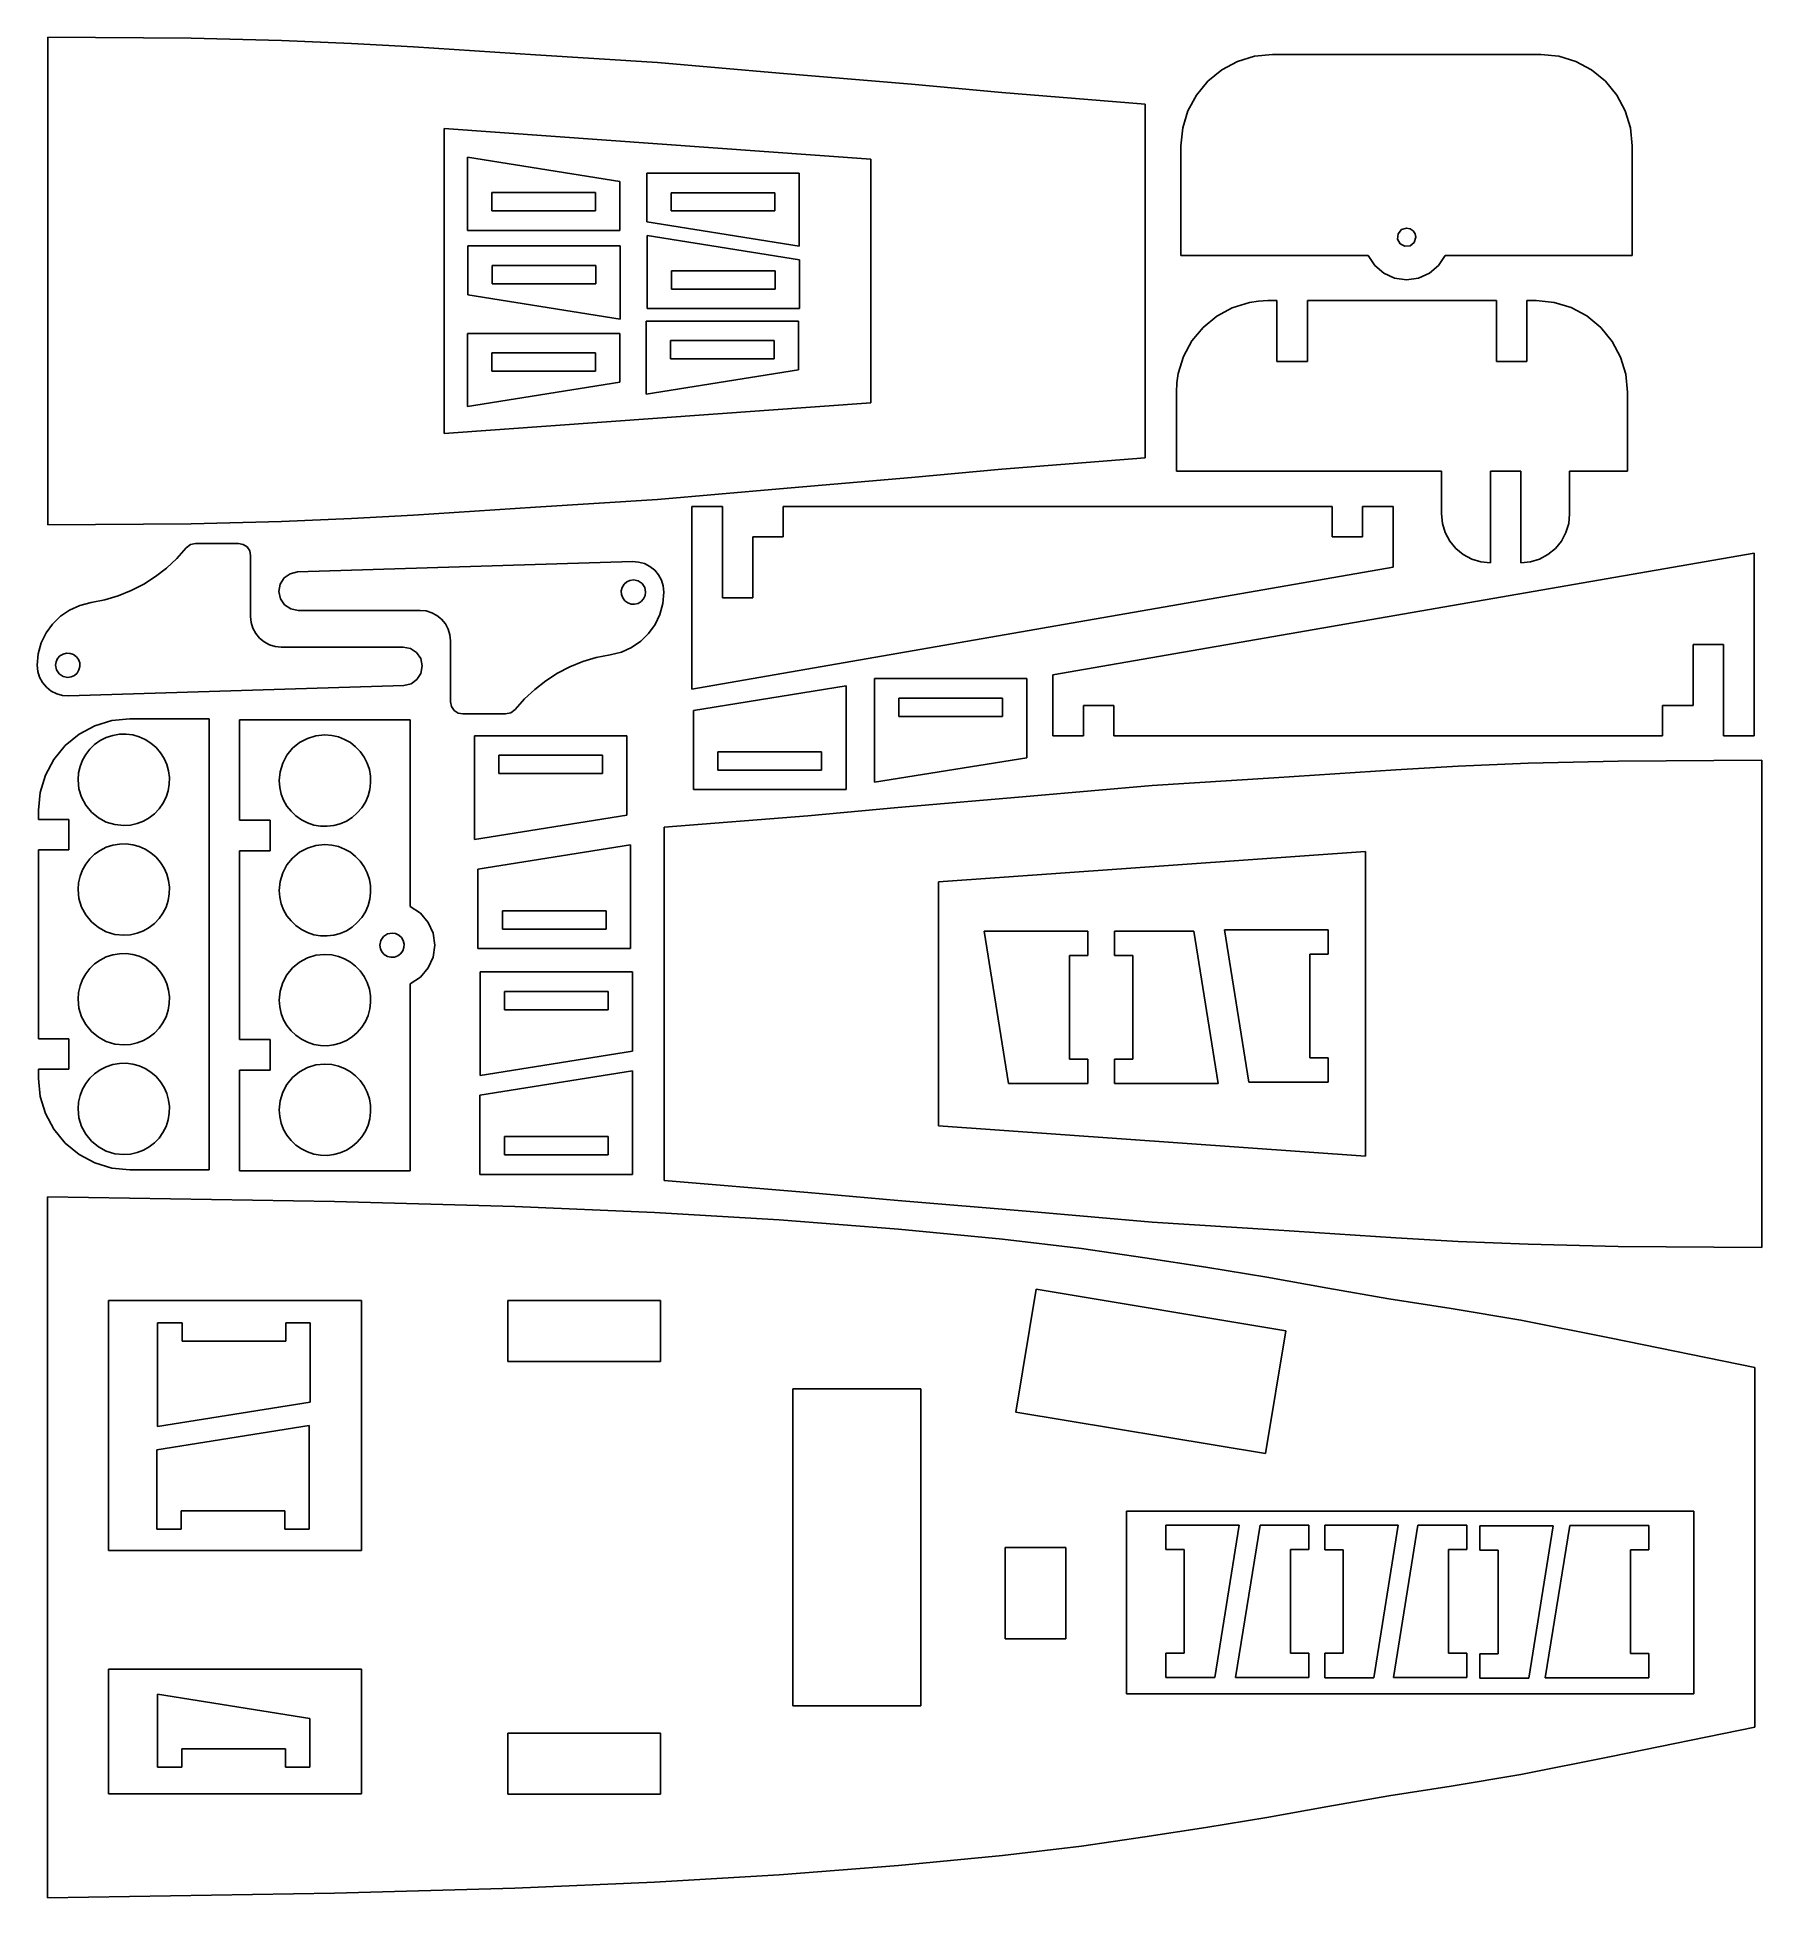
# Model space of a CAD drawing. Extents: x 5 to 288, y 9 to 314.
import ezdxf

# ---------------------------------------------------------------- set-up
doc = ezdxf.new("R2010")
doc.units = 0

msp = doc.modelspace()

# ---------------------------------------------------------------- linework, layer by layer
at = {"layer": 'Frein bois'}
for p, q in [((29.4348, 230.2033), (27.89435, 228.47294)), ((30.127927, 230.749357), (29.4348, 230.2033)), ((30.988577, 230.944), (30.127927, 230.749357)), ((38.0124, 230.944), (30.988577, 230.944)), ((38.777767, 230.791759), (38.0124, 230.944)), ((39.426614, 230.358214), (38.777767, 230.791759)), ((39.860159, 229.709367), (39.426614, 230.358214)), ((40.0124, 228.944), (39.860159, 229.709367)), ((26.211588, 226.90222), (24.399184, 225.498422)), ((27.89435, 228.47294), (26.211588, 226.90222)), ((40.0124, 218.944), (40.0124, 228.944)), ((46.490041, 225.980444), (45.515212, 225.287149)), ((47.696277, 226.260495), (46.490041, 225.980444)), ((102.639093, 227.95961), (47.696277, 226.260495)), ((103.64095, 227.889707), (102.639093, 227.95961)), ((104.59945, 227.624517), (103.64095, 227.889707)), ((105.486525, 227.174911), (104.59945, 227.624517)), ((106.274107, 226.55176), (105.486525, 227.174911)), ((106.921305, 225.783816), (106.274107, 226.55176)), ((20.436122, 223.220716), (18.310803, 222.361371)), ((22.469806, 224.268827), (20.436122, 223.220716)), ((24.399184, 225.498422), (22.469806, 224.268827)), ((44.86785, 224.28123), (44.644015, 223.063309)), ((44.644015, 223.063309), (44.90539, 221.852889)), ((45.515212, 225.287149), (44.86785, 224.28123)), ((100.802594, 223.151958), (100.945886, 223.727368)), ((100.832074, 222.57182), (100.802594, 223.151958)), ((100.945886, 223.727368), (101.25144, 224.235567)), ((101.25144, 224.235567), (101.682505, 224.62494)), ((101.682505, 224.62494), (102.2072, 224.874185)), ((102.2072, 224.874185), (102.793645, 224.962001)), ((102.793645, 224.962001), (103.559012, 224.80976)), ((103.559012, 224.80976), (104.207859, 224.376215)), ((104.207859, 224.376215), (104.641404, 223.727368)), ((104.641404, 223.727368), (104.793645, 222.962001)), ((104.793645, 222.962001), (104.705829, 222.375556)), ((104.793645, 222.962001), (104.793645, 222.962001)), ((107.398116, 224.911062), (106.921305, 225.783816)), ((107.692807, 223.961217), (107.398116, 224.911062)), ((107.622757, 221.076786), (107.793645, 222.962)), ((107.793645, 222.962), (107.692807, 223.961217)), ((10.315234, 220.02066), (8.812842, 218.990374)), ((11.99903, 220.780913), (10.315234, 220.02066)), ((13.835929, 221.238118), (11.99903, 220.780913)), ((16.106516, 221.698071), (13.83593, 221.2381)), ((18.310803, 222.361371), (16.106516, 221.698071)), ((44.90539, 221.852889), (45.583537, 220.867462)), ((45.583537, 220.867462), (46.579331, 220.204631)), ((46.579331, 220.204631), (47.793647, 219.962)), ((47.793647, 219.962), (67.793647, 219.962)), ((67.793647, 219.962), (68.773654, 219.865039)), ((68.773654, 219.865039), (69.707064, 219.581398)), ((101.026847, 222.024562), (100.832074, 222.57182)), ((101.379431, 221.547787), (101.026847, 222.024562)), ((101.856206, 221.195203), (101.379431, 221.547787)), ((102.403464, 221.00043), (101.856206, 221.195203)), ((102.983602, 220.97095), (102.403464, 221.00043)), ((103.559012, 221.114242), (102.983602, 220.97095)), ((104.067211, 221.419796), (103.559012, 221.114242)), ((104.456584, 221.850861), (104.067211, 221.419796)), ((104.705829, 222.375556), (104.456584, 221.850861)), ((107.12897, 219.296525), (107.622757, 221.076786)), ((7.520152, 217.72307), (6.465463, 216.251765)), ((8.812842, 218.990374), (7.520152, 217.72307)), ((40.109361, 217.963993), (40.0124, 218.944)), ((40.393002, 217.030583), (40.109361, 217.963993)), ((40.852459, 216.169997), (40.393002, 217.030583)), ((69.707064, 219.581398), (70.56765, 219.121941)), ((70.56765, 219.121941), (71.329181, 218.497534)), ((71.329181, 218.497534), (71.953588, 217.736003)), ((71.953588, 217.736003), (72.413045, 216.875417)), ((72.413045, 216.875417), (72.696686, 215.942007)), ((105.285894, 216.18293), (106.340582, 217.654235)), ((106.340582, 217.654235), (107.12897, 219.296525)), ((5.677075, 214.609475), (5.183288, 212.829214)), ((6.465463, 216.251765), (5.677075, 214.609475)), ((41.476866, 215.408466), (40.852459, 216.169997)), ((42.238397, 214.784059), (41.476866, 215.408466)), ((43.098983, 214.324602), (42.238397, 214.784059)), ((44.032393, 214.040961), (43.098983, 214.324602)), ((45.0124, 213.944), (44.032393, 214.040961)), ((65.0124, 213.944), (45.0124, 213.944)), ((66.226714, 213.701367), (65.0124, 213.944)), ((67.222505, 213.038535), (66.226714, 213.701367)), ((72.696686, 215.942007), (72.793647, 214.962)), ((72.793647, 214.962), (72.793647, 204.962)), ((100.807015, 213.125087), (102.490811, 213.88534)), ((102.490811, 213.88534), (103.993203, 214.915626)), ((103.993203, 214.915626), (105.285894, 216.18293)), ((5.183288, 212.829214), (5.0124, 210.944)), ((5.0124, 210.944), (5.113238, 209.944783)), ((8.0124, 210.944), (8.100216, 211.530445)), ((8.164641, 210.178633), (8.0124, 210.944)), ((8.0124, 210.944), (8.0124, 210.944)), ((8.100216, 211.530445), (8.349461, 212.05514)), ((8.349461, 212.05514), (8.738834, 212.486205)), ((8.738834, 212.486205), (9.247033, 212.791759)), ((9.247033, 212.791759), (9.822443, 212.935051)), ((9.822443, 212.935051), (10.402581, 212.905571)), ((10.402581, 212.905571), (10.949839, 212.710798)), ((10.949839, 212.710798), (11.426614, 212.358214)), ((11.426614, 212.358214), (11.779198, 211.881439)), ((11.779198, 211.881439), (11.973971, 211.334181)), ((12.003451, 210.754043), (11.860159, 210.178633)), ((11.973971, 211.334181), (12.003451, 210.754043)), ((67.90065, 212.053108), (67.222505, 213.038535)), ((68.162024, 210.84269), (67.90065, 212.053108)), ((67.938189, 209.624771), (68.162024, 210.84269)), ((90.336242, 209.637173), (92.369925, 210.685284)), ((92.369925, 210.685284), (94.495244, 211.544629)), ((94.495244, 211.544629), (96.699531, 212.207929)), ((96.699531, 212.207929), (98.970117, 212.6679)), ((98.970116, 212.667882), (100.807015, 213.125087)), ((5.113238, 209.944783), (5.407929, 208.994938)), ((5.407929, 208.994938), (5.88474, 208.122184)), ((5.88474, 208.122184), (6.531938, 207.35424)), ((8.598186, 209.529786), (8.164641, 210.178633)), ((9.247033, 209.096241), (8.598186, 209.529786)), ((10.0124, 208.944), (9.247033, 209.096241)), ((10.598845, 209.031816), (10.0124, 208.944)), ((10.166952, 205.94639), (65.109768, 207.645505)), ((11.12354, 209.281061), (10.598845, 209.031816)), ((11.554605, 209.670434), (11.12354, 209.281061)), ((11.860159, 210.178633), (11.554605, 209.670434)), ((65.109768, 207.645505), (66.316002, 207.925558)), ((66.316002, 207.925558), (67.290829, 208.618853)), ((67.290829, 208.618853), (67.938189, 209.624771)), ((86.594459, 207.00378), (88.406863, 208.407578)), ((88.406863, 208.407578), (90.336242, 209.637173)), ((6.531938, 207.35424), (7.31952, 206.731089)), ((7.31952, 206.731089), (8.206595, 206.281483)), ((8.206595, 206.281483), (9.165095, 206.016293)), ((9.165095, 206.016293), (10.166952, 205.94639)), ((72.793647, 204.962), (72.945888, 204.196633)), ((83.371247, 203.7027), (84.911697, 205.43306)), ((84.911697, 205.43306), (86.594459, 207.00378)), ((72.945888, 204.196633), (73.379434, 203.547786)), ((73.379434, 203.547786), (74.02828, 203.114241)), ((74.02828, 203.114241), (74.793647, 202.962)), ((74.793647, 202.962), (81.81747, 202.962)), ((81.81747, 202.962), (82.67812, 203.156643)), ((82.67812, 203.156643), (83.371247, 203.7027))]:
    msp.add_line(p, q, dxfattribs=at)
at = {"layer": 'Layer 1'}
for p, q in [((196.985398, 306.784602), (199.269992, 308.657824)), ((199.269992, 308.657824), (201.851749, 310.036193)), ((201.851749, 310.036193), (204.65198, 310.887116)), ((204.65198, 310.887116), (207.592, 311.178)), ((207.592, 311.178), (251.592, 311.178)), ((251.592, 311.178), (254.53202, 310.887116)), ((254.53202, 310.887116), (257.332251, 310.036193)), ((257.332251, 310.036193), (259.914008, 308.657824)), ((259.914008, 308.657824), (262.198602, 306.784602)), ((195.112176, 304.500008), (196.985398, 306.784602)), ((262.198602, 306.784602), (264.071824, 304.500008)), ((193.733807, 301.918251), (195.112176, 304.500008)), ((264.071824, 304.500008), (265.450193, 301.918251)), ((192.882884, 299.11802), (193.733807, 301.918251)), ((265.450193, 301.918251), (266.301116, 299.11802)), ((192.592, 296.178), (192.882884, 299.11802)), ((192.592, 278.178), (192.592, 296.178)), ((266.301116, 299.11802), (266.592, 296.178)), ((266.592, 296.178), (266.592, 278.178)), ((75.5826, 282.299), (75.5826, 294.299)), ((75.5826, 294.299), (100.5826, 290.299)), ((100.5826, 290.299), (100.5826, 282.299)), ((104.988, 283.69), (104.988, 291.69)), ((104.988, 291.69), (129.988, 291.69)), ((129.988, 291.69), (129.988, 279.69)), ((96.5826, 288.499), (79.5826, 288.499)), ((79.5826, 288.499), (79.5826, 285.499)), ((96.5826, 285.499), (96.5826, 288.499)), ((125.988, 288.49), (108.988, 288.49)), ((108.988, 288.49), (108.988, 285.49)), ((125.988, 285.49), (125.988, 288.49)), ((79.5826, 285.499), (96.5826, 285.499)), ((108.988, 285.49), (125.988, 285.49)), ((100.5826, 282.299), (75.5826, 282.299)), ((129.988, 279.69), (104.988, 283.69)), ((105.051, 269.486), (105.051, 281.486)), ((105.051, 281.486), (130.051, 277.486)), ((228.206181, 281.752025), (228.120822, 280.885365)), ((228.120822, 280.885365), (228.53134, 280.11734)), ((228.758645, 282.425204), (228.206181, 281.752025)), ((229.592, 282.678), (228.758645, 282.425204)), ((230.166025, 282.563819), (229.592, 282.678)), ((229.592, 282.678), (229.592, 282.678)), ((230.65266, 282.23866), (230.166025, 282.563819)), ((230.977819, 281.752025), (230.65266, 282.23866)), ((230.839204, 280.344645), (231.092, 281.178)), ((231.092, 281.178), (230.977819, 281.752025)), ((75.616, 271.75), (75.616, 279.75)), ((75.616, 279.75), (100.616, 279.75)), ((100.616, 279.75), (100.616, 267.75)), ((223.267445, 278.178), (192.592, 278.178)), ((224.364285, 276.522408), (223.26744, 278.178)), ((228.53134, 280.11734), (229.299365, 279.706822)), ((229.299365, 279.706822), (230.166025, 279.792181)), ((230.166025, 279.792181), (230.839204, 280.344645)), ((235.916555, 278.178), (234.81971, 276.522408)), ((266.592, 278.178), (235.916555, 278.178)), ((96.616, 276.55), (79.616, 276.55)), ((79.616, 276.55), (79.616, 273.55)), ((96.616, 273.55), (96.616, 276.55)), ((126.051, 275.686), (109.051, 275.686)), ((109.051, 275.686), (109.051, 272.686)), ((126.051, 272.686), (126.051, 275.686)), ((130.051, 277.486), (130.051, 269.486)), ((225.850338, 275.261917), (224.364285, 276.522408)), ((227.626081, 274.459466), (225.850338, 275.261917)), ((233.333657, 275.261917), (231.557914, 274.459466)), ((234.81971, 276.522408), (233.333657, 275.261917)), ((100.616, 267.75), (75.616, 271.75)), ((79.616, 273.55), (96.616, 273.55)), ((109.051, 272.686), (126.051, 272.686)), ((229.591998, 274.177995), (227.626081, 274.459466)), ((231.557914, 274.459466), (229.591998, 274.177995)), ((130.051, 269.486), (105.051, 269.486)), ((198.444827, 268.21762), (200.992793, 269.60061)), ((200.992793, 269.60061), (203.808447, 270.474637)), ((203.808447, 270.474637), (205.297807, 270.701941)), ((205.297807, 270.701941), (206.83147, 270.779384)), ((206.83147, 270.779384), (208.33147, 270.779384)), ((208.33147, 270.779384), (208.33147, 260.779384)), ((213.33147, 260.779384), (213.33147, 270.779384)), ((213.33147, 270.779384), (244.33147, 270.779384)), ((244.33147, 270.779384), (244.33147, 260.779384)), ((249.33147, 260.779384), (249.33147, 270.779384)), ((249.33147, 270.779384), (250.83147, 270.779384)), ((250.83147, 270.779384), (253.77149, 270.4885)), ((253.77149, 270.4885), (256.571721, 269.637577)), ((256.571721, 269.637577), (259.153478, 268.259208)), ((104.87, 267.434), (104.87, 255.434)), ((129.87, 267.434), (104.87, 267.434)), ((129.87, 259.434), (129.87, 267.434)), ((194.393234, 264.166027), (196.224868, 266.385986)), ((196.224868, 266.385986), (198.444827, 268.21762)), ((259.153478, 268.259208), (261.438072, 266.385986)), ((261.438072, 266.385986), (263.311294, 264.101392)), ((75.5822, 265.409), (75.5822, 253.409)), ((100.5822, 265.409), (75.5822, 265.409)), ((100.5822, 257.409), (100.5822, 265.409)), ((108.87, 264.234), (125.87, 264.234)), ((108.87, 261.234), (108.87, 264.234)), ((125.87, 264.234), (125.87, 261.234)), ((193.010244, 261.618061), (194.393234, 264.166027)), ((263.311294, 264.101392), (264.689663, 261.519635)), ((79.5822, 262.209), (96.5822, 262.209)), ((79.5822, 259.209), (79.5822, 262.209)), ((96.5822, 262.209), (96.5822, 259.209)), ((125.87, 261.234), (108.87, 261.234)), ((192.136217, 258.802407), (193.010244, 261.618061)), ((208.33147, 260.779384), (213.33147, 260.779384)), ((244.33147, 260.779384), (249.33147, 260.779384)), ((264.689663, 261.519635), (265.540586, 258.719404)), ((75.5822, 253.409), (100.5822, 257.409)), ((96.5822, 259.209), (79.5822, 259.209)), ((104.87, 255.434), (129.87, 259.434)), ((191.83147, 255.779384), (191.908913, 257.313047)), ((191.908913, 257.313047), (192.136217, 258.802407)), ((265.540586, 258.719404), (265.83147, 255.779384)), ((191.83147, 242.779384), (191.83147, 255.779384)), ((265.83147, 255.779384), (265.83147, 242.779384)), ((235.33147, 242.779384), (191.83147, 242.779384)), ((235.33147, 235.779384), (235.33147, 242.779384)), ((248.33147, 242.779384), (243.33147, 242.779384)), ((243.33147, 242.779384), (243.33147, 227.779384)), ((248.33147, 227.779384), (248.33147, 242.779384)), ((265.83147, 242.779384), (256.33147, 242.779384)), ((256.33147, 242.779384), (256.33147, 235.779384)), ((112.373719, 237.024852), (112.373719, 207.024852)), ((117.373719, 237.024852), (112.373719, 237.024852)), ((117.373719, 222.024852), (117.373719, 237.024852)), ((217.373719, 237.024852), (127.373719, 237.024852)), ((127.373719, 237.024852), (127.373719, 232.024852)), ((217.373719, 232.024852), (217.373719, 237.024852)), ((227.373719, 237.024852), (222.373719, 237.024852)), ((222.373719, 237.024852), (222.373719, 232.024852)), ((227.373719, 227.024852), (227.373719, 237.024852)), ((235.486608, 234.211373), (235.33147, 235.779384)), ((256.33147, 235.779384), (256.176332, 234.211373)), ((127.373719, 232.024852), (122.373719, 232.024852)), ((122.373719, 232.024852), (122.373719, 222.024852)), ((222.373719, 232.024852), (217.373719, 232.024852)), ((235.940434, 232.717917), (235.486608, 234.211373)), ((236.675564, 231.34098), (235.940434, 232.717917)), ((255.722506, 232.717917), (254.987376, 231.34098)), ((256.176332, 234.211373), (255.722506, 232.717917)), ((286.575281, 229.371148), (171.575281, 209.371148)), ((237.674616, 230.12253), (236.675564, 231.34098)), ((238.893066, 229.123478), (237.674616, 230.12253)), ((240.270003, 228.388348), (238.893066, 229.123478)), ((252.769874, 229.123478), (251.392937, 228.388348)), ((253.988324, 230.12253), (252.769874, 229.123478)), ((254.987376, 231.34098), (253.988324, 230.12253)), ((286.575281, 199.371148), (286.575281, 229.371148)), ((112.373719, 207.024852), (227.373719, 227.024852)), ((241.763459, 227.934522), (240.270003, 228.388348)), ((243.33147, 227.779384), (241.763459, 227.934522)), ((249.899481, 227.934522), (248.33147, 227.779384)), ((251.392937, 228.388348), (249.899481, 227.934522)), ((122.373719, 222.024852), (117.373719, 222.024852)), ((276.575281, 204.371148), (276.575281, 214.371148)), ((276.575281, 214.371148), (281.575281, 214.371148)), ((281.575281, 214.371148), (281.575281, 199.371148)), ((142.327, 191.772), (142.327, 208.772)), ((142.327, 208.772), (167.327, 208.772)), ((167.327, 208.772), (167.327, 195.772)), ((171.575281, 209.371148), (171.575281, 199.371148)), ((112.653, 203.553), (137.653, 207.553)), ((137.653, 207.553), (137.653, 190.553)), ((163.327, 205.572), (146.327, 205.572)), ((146.327, 205.572), (146.327, 202.572)), ((163.327, 202.572), (163.327, 205.572)), ((17.26638, 201.870116), (14.466149, 201.019193)), ((20.2064, 202.161), (17.26638, 201.870116)), ((33.2064, 202.161), (20.2064, 202.161)), ((33.2064, 128.161), (33.2064, 202.161)), ((38.2013, 185.525), (38.2013, 202.025)), ((38.2013, 202.025), (66.2013, 202.025)), ((66.2013, 202.025), (66.2013, 171.349555)), ((112.653, 190.553), (112.653, 203.553)), ((146.327, 202.572), (163.327, 202.572)), ((176.575281, 199.371148), (176.575281, 204.371148)), ((176.575281, 204.371148), (181.575281, 204.371148)), ((181.575281, 204.371148), (181.575281, 199.371148)), ((271.575281, 199.371148), (271.575281, 204.371148)), ((271.575281, 204.371148), (276.575281, 204.371148)), ((11.884392, 199.640824), (9.599798, 197.767602)), ((14.466149, 201.019193), (11.884392, 199.640824)), ((14.430527, 197.94427), (15.332694, 198.583488)), ((15.332694, 198.583488), (16.336274, 199.090096)), ((16.336274, 199.090096), (17.404139, 199.441509)), ((17.404139, 199.441509), (18.494063, 199.627441)), ((18.494063, 199.627441), (19.588418, 199.651399)), ((19.588418, 199.651399), (20.669577, 199.51689)), ((20.669577, 199.51689), (21.719913, 199.227419)), ((21.719913, 199.227419), (22.721797, 198.786493)), ((22.721797, 198.786493), (23.657602, 198.197618)), ((49.331174, 198.954096), (48.040296, 198.264912)), ((50.73129, 199.379558), (49.331174, 198.954096)), ((52.2013, 199.525), (50.73129, 199.379558)), ((53.322358, 199.441009), (52.2013, 199.525)), ((54.40047, 199.195692), (53.322358, 199.441009)), ((55.42069, 198.799035), (54.40047, 199.195692)), ((56.368077, 198.261022), (55.42069, 198.799035)), ((76.7145, 182.382), (76.7145, 199.382)), ((76.7145, 199.382), (101.7145, 199.382)), ((101.7145, 199.382), (101.7145, 186.382)), ((171.575281, 199.371148), (176.575281, 199.371148)), ((181.575281, 199.371148), (271.575281, 199.371148)), ((281.575281, 199.371148), (286.575281, 199.371148)), ((7.726576, 195.483008), (6.348207, 192.901251)), ((9.599798, 197.767602), (7.726576, 195.483008)), ((12.035708, 194.36017), (12.432365, 195.38039)), ((12.432365, 195.38039), (12.970378, 196.327777)), ((12.970378, 196.327777), (13.63976, 197.187384)), ((13.63976, 197.187384), (14.430527, 197.94427)), ((23.657602, 198.197618), (24.509701, 197.464301)), ((24.509701, 197.464301), (25.243018, 196.612202)), ((25.243018, 196.612202), (25.831893, 195.676397)), ((25.831893, 195.676397), (26.272819, 194.674513)), ((45.961388, 196.186004), (45.272204, 194.895126)), ((46.897999, 197.328301), (45.961388, 196.186004)), ((48.040296, 198.264912), (46.897999, 197.328301)), ((57.227684, 197.59164), (56.368077, 198.261022)), ((57.98457, 196.800873), (57.227684, 197.59164)), ((58.623788, 195.898706), (57.98457, 196.800873)), ((59.130396, 194.895126), (58.623788, 195.898706)), ((97.7145, 196.182), (80.7145, 196.182)), ((80.7145, 196.182), (80.7145, 193.182)), ((97.7145, 193.182), (97.7145, 196.182)), ((133.653, 196.753), (116.653, 196.753)), ((116.653, 196.753), (116.653, 193.753)), ((133.653, 193.753), (133.653, 196.753)), ((167.327, 195.772), (142.327, 191.772)), ((6.348207, 192.901251), (5.497284, 190.10102)), ((11.7064, 192.161), (11.790391, 193.282058)), ((11.790391, 193.282058), (12.035708, 194.36017)), ((26.272819, 194.674513), (26.56229, 193.624177)), ((26.56229, 193.624177), (26.696799, 192.543018)), ((26.696799, 192.543018), (26.672841, 191.448663)), ((44.846742, 193.49501), (44.7013, 192.025)), ((45.272204, 194.895126), (44.846742, 193.49501)), ((59.481809, 193.827261), (59.130396, 194.895126)), ((59.667741, 192.737337), (59.481809, 193.827261)), ((59.691699, 191.642982), (59.667741, 192.737337)), ((80.7145, 193.182), (97.7145, 193.182)), ((116.653, 193.753), (133.653, 193.753)), ((5.497284, 190.10102), (5.2064, 187.161)), ((11.851842, 190.69099), (11.7064, 192.161)), ((11.7064, 192.161), (11.7064, 192.161)), ((12.277304, 189.290874), (11.851842, 190.69099)), ((12.966488, 187.999996), (12.277304, 189.290874)), ((26.135496, 189.290874), (25.628888, 188.287294)), ((26.486909, 190.358739), (26.135496, 189.290874)), ((26.672841, 191.448663), (26.486909, 190.358739)), ((44.7013, 192.025), (44.785291, 190.903942)), ((44.7013, 192.025), (44.7013, 192.025)), ((44.785291, 190.903942), (45.030608, 189.82583)), ((45.030608, 189.82583), (45.427265, 188.80561)), ((58.826793, 188.509603), (59.267719, 189.511487)), ((59.267719, 189.511487), (59.55719, 190.561823)), ((59.55719, 190.561823), (59.691699, 191.642982)), ((137.653, 190.553), (112.653, 190.553)), ((5.2064, 187.161), (5.2064, 185.661)), ((13.903099, 186.857699), (12.966488, 187.999996)), ((15.045396, 185.921088), (13.903099, 186.857699)), ((24.232784, 186.59436), (23.373177, 185.924978)), ((24.98967, 187.385127), (24.232784, 186.59436)), ((25.628888, 188.287294), (24.98967, 187.385127)), ((45.427265, 188.80561), (45.965278, 187.858223)), ((45.965278, 187.858223), (46.63466, 186.998616)), ((46.63466, 186.998616), (47.425427, 186.24173)), ((47.425427, 186.24173), (48.327594, 185.602512)), ((56.652502, 185.988382), (57.504601, 186.721699)), ((57.504601, 186.721699), (58.237918, 187.573798)), ((58.237918, 187.573798), (58.826793, 188.509603)), ((101.7145, 186.382), (76.7145, 182.382)), ((5.2064, 185.661), (10.2064, 185.661)), ((10.2064, 185.661), (10.2064, 180.661)), ((16.336274, 185.231904), (15.045396, 185.921088)), ((17.73639, 184.806442), (16.336274, 185.231904)), ((19.2064, 184.661), (17.73639, 184.806442)), ((20.327458, 184.744991), (19.2064, 184.661)), ((21.40557, 184.990308), (20.327458, 184.744991)), ((22.42579, 185.386965), (21.40557, 184.990308)), ((23.373177, 185.924978), (22.42579, 185.386965)), ((43.2013, 185.525), (38.2013, 185.525)), ((43.2013, 180.525), (43.2013, 185.525)), ((48.327594, 185.602512), (49.331174, 185.095904)), ((49.331174, 185.095904), (50.399039, 184.744491)), ((50.399039, 184.744491), (51.488963, 184.558559)), ((51.488963, 184.558559), (52.583318, 184.534601)), ((52.583318, 184.534601), (53.664477, 184.66911)), ((53.664477, 184.66911), (54.714813, 184.958581)), ((54.714813, 184.958581), (55.716697, 185.399507)), ((55.716697, 185.399507), (56.652502, 185.988382)), ((10.2064, 180.661), (5.2064, 180.661)), ((5.2064, 180.661), (5.2064, 149.661)), ((14.430527, 179.94427), (15.332694, 180.583488)), ((15.332694, 180.583488), (16.336274, 181.090096)), ((16.336274, 181.090096), (17.404139, 181.441509)), ((17.404139, 181.441509), (18.494063, 181.627441)), ((18.494063, 181.627441), (19.588418, 181.651399)), ((19.588418, 181.651399), (20.669577, 181.51689)), ((20.669577, 181.51689), (21.719913, 181.227419)), ((21.719913, 181.227419), (22.721797, 180.786493)), ((22.721797, 180.786493), (23.657602, 180.197618)), ((23.657602, 180.197618), (24.509701, 179.464301)), ((38.2013, 149.525), (38.2013, 180.525)), ((38.2013, 180.525), (43.2013, 180.525)), ((48.040296, 180.264912), (46.897999, 179.328301)), ((49.331174, 180.954096), (48.040296, 180.264912)), ((50.73129, 181.379558), (49.331174, 180.954096)), ((52.2013, 181.525), (50.73129, 181.379558)), ((53.322358, 181.441009), (52.2013, 181.525)), ((54.40047, 181.195692), (53.322358, 181.441009)), ((55.42069, 180.799035), (54.40047, 181.195692)), ((56.368077, 180.261022), (55.42069, 180.799035)), ((57.227684, 179.59164), (56.368077, 180.261022)), ((77.292, 177.472), (102.292, 181.472)), ((102.292, 181.472), (102.292, 164.472)), ((12.035708, 176.36017), (12.432365, 177.38039)), ((12.432365, 177.38039), (12.970378, 178.327777)), ((12.970378, 178.327777), (13.63976, 179.187384)), ((13.63976, 179.187384), (14.430527, 179.94427)), ((24.509701, 179.464301), (25.243018, 178.612202)), ((25.243018, 178.612202), (25.831893, 177.676397)), ((25.831893, 177.676397), (26.272819, 176.674513)), ((45.961388, 178.186004), (45.272204, 176.895126)), ((46.897999, 179.328301), (45.961388, 178.186004)), ((57.98457, 178.800873), (57.227684, 179.59164)), ((58.623788, 177.898706), (57.98457, 178.800873)), ((59.130396, 176.895126), (58.623788, 177.898706)), ((77.292, 164.472), (77.292, 177.472)), ((11.7064, 174.161), (11.790391, 175.282058)), ((11.851842, 172.69099), (11.7064, 174.161)), ((11.7064, 174.161), (11.7064, 174.161)), ((11.790391, 175.282058), (12.035708, 176.36017)), ((26.272819, 176.674513), (26.56229, 175.624177)), ((26.56229, 175.624177), (26.696799, 174.543018)), ((26.696799, 174.543018), (26.672841, 173.448663)), ((44.846742, 175.49501), (44.7013, 174.025)), ((44.7013, 174.025), (44.785291, 172.903942)), ((44.7013, 174.025), (44.7013, 174.025)), ((45.272204, 176.895126), (44.846742, 175.49501)), ((59.481809, 175.827261), (59.130396, 176.895126)), ((59.667741, 174.737337), (59.481809, 175.827261)), ((59.691699, 173.642982), (59.667741, 174.737337)), ((12.277304, 171.290874), (11.851842, 172.69099)), ((12.966488, 169.999996), (12.277304, 171.290874)), ((26.135496, 171.290874), (25.628888, 170.287294)), ((26.486909, 172.358739), (26.135496, 171.290874)), ((26.672841, 173.448663), (26.486909, 172.358739)), ((44.785291, 172.903942), (45.030608, 171.82583)), ((45.030608, 171.82583), (45.427265, 170.80561)), ((58.826793, 170.509603), (59.267719, 171.511487)), ((59.267719, 171.511487), (59.55719, 172.561823)), ((59.55719, 172.561823), (59.691699, 173.642982)), ((66.2013, 171.349555), (67.856892, 170.25271)), ((13.903099, 168.857699), (12.966488, 169.999996)), ((15.045396, 167.921088), (13.903099, 168.857699)), ((16.336274, 167.231904), (15.045396, 167.921088)), ((23.373177, 167.924978), (22.42579, 167.386965)), ((24.232784, 168.59436), (23.373177, 167.924978)), ((24.98967, 169.385127), (24.232784, 168.59436)), ((25.628888, 170.287294), (24.98967, 169.385127)), ((45.427265, 170.80561), (45.965278, 169.858223)), ((45.965278, 169.858223), (46.63466, 168.998616)), ((46.63466, 168.998616), (47.425427, 168.24173)), ((47.425427, 168.24173), (48.327594, 167.602512)), ((55.716697, 167.399507), (56.652502, 167.988382)), ((56.652502, 167.988382), (57.504601, 168.721699)), ((57.504601, 168.721699), (58.237918, 169.573798)), ((58.237918, 169.573798), (58.826793, 170.509603)), ((67.856892, 170.25271), (69.117383, 168.766657)), ((69.117383, 168.766657), (69.919834, 166.990914)), ((98.292, 170.672), (81.292, 170.672)), ((81.292, 170.672), (81.292, 167.672)), ((98.292, 167.672), (98.292, 170.672)), ((17.73639, 166.806442), (16.336274, 167.231904)), ((19.2064, 166.661), (17.73639, 166.806442)), ((20.327458, 166.744991), (19.2064, 166.661)), ((21.40557, 166.990308), (20.327458, 166.744991)), ((22.42579, 167.386965), (21.40557, 166.990308)), ((48.327594, 167.602512), (49.331174, 167.095904)), ((49.331174, 167.095904), (50.399039, 166.744491)), ((50.399039, 166.744491), (51.488963, 166.558559)), ((51.488963, 166.558559), (52.583318, 166.534601)), ((52.583318, 166.534601), (53.664477, 166.66911)), ((53.664477, 166.66911), (54.714813, 166.958581)), ((54.714813, 166.958581), (55.716697, 167.399507)), ((61.353541, 165.790367), (61.2013, 165.025)), ((61.2013, 165.025), (61.289116, 164.438555)), ((61.2013, 165.025), (61.2013, 165.025)), ((61.787086, 166.439214), (61.353541, 165.790367)), ((62.435933, 166.872759), (61.787086, 166.439214)), ((63.2013, 167.025), (62.435933, 166.872759)), ((63.787745, 166.937184), (63.2013, 167.025)), ((64.31244, 166.687939), (63.787745, 166.937184)), ((64.743505, 166.298566), (64.31244, 166.687939)), ((65.049059, 165.790367), (64.743505, 166.298566)), ((65.192351, 165.214957), (65.049059, 165.790367)), ((65.162871, 164.634819), (65.192351, 165.214957)), ((69.919834, 166.990914), (70.201305, 165.024998)), ((70.201305, 165.024998), (69.919834, 163.059081)), ((81.292, 167.672), (98.292, 167.672)), ((164.307, 142.313), (160.307, 167.313)), ((160.307, 167.313), (177.307, 167.313)), ((177.307, 167.313), (177.307, 163.313)), ((181.687, 163.352), (181.687, 167.352)), ((181.687, 167.352), (194.687, 167.352)), ((194.687, 167.352), (198.687, 142.352)), ((203.71814, 142.54976), (199.71814, 167.54976)), ((199.71814, 167.54976), (216.71814, 167.54976)), ((216.71814, 167.54976), (216.71814, 163.54976)), ((13.63976, 161.187384), (14.430527, 161.94427)), ((14.430527, 161.94427), (15.332694, 162.583488)), ((15.332694, 162.583488), (16.336274, 163.090096)), ((16.336274, 163.090096), (17.404139, 163.441509)), ((17.404139, 163.441509), (18.494063, 163.627441)), ((18.494063, 163.627441), (19.588418, 163.651399)), ((19.588418, 163.651399), (20.669577, 163.51689)), ((20.669577, 163.51689), (21.719913, 163.227419)), ((21.719913, 163.227419), (22.721797, 162.786493)), ((22.721797, 162.786493), (23.657602, 162.197618)), ((23.657602, 162.197618), (24.509701, 161.464301)), ((48.040296, 162.264912), (46.897999, 161.328301)), ((49.331174, 162.954096), (48.040296, 162.264912)), ((50.73129, 163.379558), (49.331174, 162.954096)), ((52.2013, 163.525), (50.73129, 163.379558)), ((53.322358, 163.441009), (52.2013, 163.525)), ((54.40047, 163.195692), (53.322358, 163.441009)), ((55.42069, 162.799035), (54.40047, 163.195692)), ((56.368077, 162.261022), (55.42069, 162.799035)), ((57.227684, 161.59164), (56.368077, 162.261022)), ((61.289116, 164.438555), (61.538361, 163.91386)), ((61.538361, 163.91386), (61.927734, 163.482795)), ((61.927734, 163.482795), (62.435933, 163.177241)), ((62.435933, 163.177241), (63.011343, 163.033949)), ((63.011343, 163.033949), (63.591481, 163.063429)), ((63.591481, 163.063429), (64.138739, 163.258202)), ((64.138739, 163.258202), (64.615514, 163.610786)), ((64.615514, 163.610786), (64.968098, 164.087561)), ((64.968098, 164.087561), (65.162871, 164.634819)), ((69.919834, 163.059081), (69.117383, 161.283338)), ((102.292, 164.472), (77.292, 164.472)), ((174.307, 163.313), (174.307, 146.313)), ((177.307, 163.313), (174.307, 163.313)), ((184.687, 163.352), (181.687, 163.352)), ((184.687, 146.352), (184.687, 163.352)), ((213.71814, 163.54976), (213.71814, 146.54976)), ((216.71814, 163.54976), (213.71814, 163.54976)), ((12.035708, 158.36017), (12.432365, 159.38039)), ((12.432365, 159.38039), (12.970378, 160.327777)), ((12.970378, 160.327777), (13.63976, 161.187384)), ((24.509701, 161.464301), (25.243018, 160.612202)), ((25.243018, 160.612202), (25.831893, 159.676397)), ((25.831893, 159.676397), (26.272819, 158.674513)), ((45.272204, 158.895126), (44.846742, 157.49501)), ((45.961388, 160.186004), (45.272204, 158.895126)), ((46.897999, 161.328301), (45.961388, 160.186004)), ((57.98457, 160.800873), (57.227684, 161.59164)), ((58.623788, 159.898706), (57.98457, 160.800873)), ((59.130396, 158.895126), (58.623788, 159.898706)), ((59.481809, 157.827261), (59.130396, 158.895126)), ((67.856892, 159.797285), (66.2013, 158.70044)), ((69.117383, 161.283338), (67.856892, 159.797285)), ((77.6298, 143.635), (77.6298, 160.635)), ((77.6298, 160.635), (102.6298, 160.635)), ((102.6298, 160.635), (102.6298, 147.635)), ((11.7064, 156.161), (11.790391, 157.282058)), ((11.851842, 154.69099), (11.7064, 156.161)), ((11.7064, 156.161), (11.7064, 156.161)), ((11.790391, 157.282058), (12.035708, 158.36017)), ((26.272819, 158.674513), (26.56229, 157.624177)), ((26.56229, 157.624177), (26.696799, 156.543018)), ((26.696799, 156.543018), (26.672841, 155.448663)), ((44.846742, 157.49501), (44.7013, 156.025)), ((44.7013, 156.025), (44.785291, 154.903942)), ((44.7013, 156.025), (44.7013, 156.025)), ((59.667741, 156.737337), (59.481809, 157.827261)), ((59.691699, 155.642982), (59.667741, 156.737337)), ((66.2013, 158.70044), (66.2013, 128.025)), ((98.6298, 157.435), (81.6298, 157.435)), ((81.6298, 157.435), (81.6298, 154.435)), ((98.6298, 154.435), (98.6298, 157.435)), ((12.277304, 153.290874), (11.851842, 154.69099)), ((12.966488, 151.999996), (12.277304, 153.290874)), ((26.135496, 153.290874), (25.628888, 152.287294)), ((26.486909, 154.358739), (26.135496, 153.290874)), ((26.672841, 155.448663), (26.486909, 154.358739)), ((44.785291, 154.903942), (45.030608, 153.82583)), ((45.030608, 153.82583), (45.427265, 152.80561)), ((45.427265, 152.80561), (45.965278, 151.858223)), ((58.826793, 152.509603), (59.267719, 153.511487)), ((59.267719, 153.511487), (59.55719, 154.561823)), ((59.55719, 154.561823), (59.691699, 155.642982)), ((81.6298, 154.435), (98.6298, 154.435)), ((5.2064, 149.661), (10.2064, 149.661)), ((10.2064, 149.661), (10.2064, 144.661)), ((13.903099, 150.857699), (12.966488, 151.999996)), ((15.045396, 149.921088), (13.903099, 150.857699)), ((16.336274, 149.231904), (15.045396, 149.921088)), ((23.373177, 149.924978), (22.42579, 149.386965)), ((24.232784, 150.59436), (23.373177, 149.924978)), ((24.98967, 151.385127), (24.232784, 150.59436)), ((25.628888, 152.287294), (24.98967, 151.385127)), ((45.965278, 151.858223), (46.63466, 150.998616)), ((46.63466, 150.998616), (47.425427, 150.24173)), ((47.425427, 150.24173), (48.327594, 149.602512)), ((48.327594, 149.602512), (49.331174, 149.095904)), ((55.716697, 149.399507), (56.652502, 149.988382)), ((56.652502, 149.988382), (57.504601, 150.721699)), ((57.504601, 150.721699), (58.237918, 151.573798)), ((58.237918, 151.573798), (58.826793, 152.509603)), ((17.73639, 148.806442), (16.336274, 149.231904)), ((19.2064, 148.661), (17.73639, 148.806442)), ((20.327458, 148.744991), (19.2064, 148.661)), ((21.40557, 148.990308), (20.327458, 148.744991)), ((22.42579, 149.386965), (21.40557, 148.990308)), ((43.2013, 149.525), (38.2013, 149.525)), ((43.2013, 144.525), (43.2013, 149.525)), ((49.331174, 149.095904), (50.399039, 148.744491)), ((50.399039, 148.744491), (51.488963, 148.558559)), ((51.488963, 148.558559), (52.583318, 148.534601)), ((52.583318, 148.534601), (53.664477, 148.66911)), ((53.664477, 148.66911), (54.714813, 148.958581)), ((54.714813, 148.958581), (55.716697, 149.399507)), ((102.6298, 147.635), (77.6298, 143.635)), ((213.71814, 146.54976), (216.71814, 146.54976)), ((216.71814, 146.54976), (216.71814, 142.54976)), ((10.2064, 144.661), (5.2064, 144.661)), ((5.2064, 144.661), (5.2064, 143.161)), ((13.63976, 143.187384), (14.430527, 143.94427)), ((14.430527, 143.94427), (15.332694, 144.583488)), ((15.332694, 144.583488), (16.336274, 145.090096)), ((16.336274, 145.090096), (17.404139, 145.441509)), ((17.404139, 145.441509), (18.494063, 145.627441)), ((18.494063, 145.627441), (19.588418, 145.651399)), ((19.588418, 145.651399), (20.669577, 145.51689)), ((20.669577, 145.51689), (21.719913, 145.227419)), ((21.719913, 145.227419), (22.721797, 144.786493)), ((22.721797, 144.786493), (23.657602, 144.197618)), ((23.657602, 144.197618), (24.509701, 143.464301)), ((38.2013, 128.025), (38.2013, 144.525)), ((38.2013, 144.525), (43.2013, 144.525)), ((48.040296, 144.264912), (46.897999, 143.328301)), ((49.331174, 144.954096), (48.040296, 144.264912)), ((50.73129, 145.379558), (49.331174, 144.954096)), ((52.2013, 145.525), (50.73129, 145.379558)), ((53.322358, 145.441009), (52.2013, 145.525)), ((54.40047, 145.195692), (53.322358, 145.441009)), ((55.42069, 144.799035), (54.40047, 145.195692)), ((56.368077, 144.261022), (55.42069, 144.799035)), ((57.227684, 143.59164), (56.368077, 144.261022)), ((57.98457, 142.800873), (57.227684, 143.59164)), ((77.622333, 140.415334), (102.622333, 144.415334)), ((102.622333, 144.415334), (102.622333, 127.415333)), ((174.307, 146.313), (177.307, 146.313)), ((177.307, 146.313), (177.307, 142.313)), ((181.687, 142.352), (181.687, 146.352)), ((181.687, 146.352), (184.687, 146.352)), ((5.2064, 143.161), (5.497284, 140.22098)), ((12.035708, 140.36017), (12.432365, 141.38039)), ((12.432365, 141.38039), (12.970378, 142.327777)), ((12.970378, 142.327777), (13.63976, 143.187384)), ((24.509701, 143.464301), (25.243018, 142.612202)), ((25.243018, 142.612202), (25.831893, 141.676397)), ((25.831893, 141.676397), (26.272819, 140.674513)), ((26.272819, 140.674513), (26.56229, 139.624177)), ((45.272204, 140.895126), (44.846742, 139.49501)), ((45.961388, 142.186004), (45.272204, 140.895126)), ((46.897999, 143.328301), (45.961388, 142.186004)), ((58.623788, 141.898706), (57.98457, 142.800873)), ((59.130396, 140.895126), (58.623788, 141.898706)), ((59.481809, 139.827261), (59.130396, 140.895126)), ((177.307, 142.313), (164.307, 142.313)), ((198.687, 142.352), (181.687, 142.352)), ((216.71814, 142.54976), (203.71814, 142.54976)), ((5.497284, 140.22098), (6.348207, 137.420749)), ((6.348207, 137.420749), (7.726576, 134.838992)), ((11.7064, 138.161), (11.790391, 139.282058)), ((11.851842, 136.69099), (11.7064, 138.161)), ((11.7064, 138.161), (11.7064, 138.161)), ((11.790391, 139.282058), (12.035708, 140.36017)), ((26.672841, 137.448663), (26.486909, 136.358739)), ((26.56229, 139.624177), (26.696799, 138.543018)), ((26.696799, 138.543018), (26.672841, 137.448663)), ((44.846742, 139.49501), (44.7013, 138.025)), ((44.7013, 138.025), (44.785291, 136.903942)), ((44.7013, 138.025), (44.7013, 138.025)), ((59.667741, 138.737337), (59.481809, 139.827261)), ((59.55719, 136.561823), (59.691699, 137.642982)), ((59.691699, 137.642982), (59.667741, 138.737337)), ((77.622333, 127.415333), (77.622333, 140.415334)), ((7.726576, 134.838992), (9.599798, 132.554398)), ((12.277304, 135.290874), (11.851842, 136.69099)), ((12.966488, 133.999996), (12.277304, 135.290874)), ((26.135496, 135.290874), (25.628888, 134.287294)), ((26.486909, 136.358739), (26.135496, 135.290874)), ((44.785291, 136.903942), (45.030608, 135.82583)), ((45.030608, 135.82583), (45.427265, 134.80561)), ((45.427265, 134.80561), (45.965278, 133.858223)), ((58.237918, 133.573798), (58.826793, 134.509603)), ((58.826793, 134.509603), (59.267719, 135.511487)), ((59.267719, 135.511487), (59.55719, 136.561823)), ((9.599798, 132.554398), (11.884392, 130.681176)), ((13.903099, 132.857699), (12.966488, 133.999996)), ((15.045396, 131.921088), (13.903099, 132.857699)), ((16.336274, 131.231904), (15.045396, 131.921088)), ((22.42579, 131.386965), (21.40557, 130.990308)), ((23.373177, 131.924978), (22.42579, 131.386965)), ((24.232784, 132.59436), (23.373177, 131.924978)), ((24.98967, 133.385127), (24.232784, 132.59436)), ((25.628888, 134.287294), (24.98967, 133.385127)), ((45.965278, 133.858223), (46.63466, 132.998616)), ((46.63466, 132.998616), (47.425427, 132.24173)), ((47.425427, 132.24173), (48.327594, 131.602512)), ((48.327594, 131.602512), (49.331174, 131.095904)), ((54.714813, 130.958581), (55.716697, 131.399507)), ((55.716697, 131.399507), (56.652502, 131.988382)), ((56.652502, 131.988382), (57.504601, 132.721699)), ((57.504601, 132.721699), (58.237918, 133.573798)), ((98.622333, 133.615334), (81.622333, 133.615334)), ((81.622333, 133.615334), (81.622333, 130.615333)), ((98.622333, 130.615333), (98.622333, 133.615334)), ((11.884392, 130.681176), (14.466149, 129.302807)), ((14.466149, 129.302807), (17.26638, 128.451884)), ((17.73639, 130.806442), (16.336274, 131.231904)), ((17.26638, 128.451884), (20.2064, 128.161)), ((19.2064, 130.661), (17.73639, 130.806442)), ((20.327458, 130.744991), (19.2064, 130.661)), ((21.40557, 130.990308), (20.327458, 130.744991)), ((49.331174, 131.095904), (50.399039, 130.744491)), ((50.399039, 130.744491), (51.488963, 130.558559)), ((51.488963, 130.558559), (52.583318, 130.534601)), ((52.583318, 130.534601), (53.664477, 130.66911)), ((53.664477, 130.66911), (54.714813, 130.958581)), ((81.622333, 130.615333), (98.622333, 130.615333)), ((20.2064, 128.161), (33.2064, 128.161)), ((66.2013, 128.025), (38.2013, 128.025)), ((102.622333, 127.415333), (77.622333, 127.415333)), ((24.7585, 86.065), (24.7585, 103.065)), ((24.7585, 103.065), (28.7585, 103.065)), ((28.7585, 103.065), (28.7585, 100.065)), ((45.7585, 100.065), (45.7585, 103.065)), ((45.7585, 103.065), (49.7585, 103.065)), ((49.7585, 103.065), (49.7585, 90.065)), ((28.7585, 100.065), (45.7585, 100.065)), ((49.7585, 90.065), (24.7585, 86.065)), ((24.618468, 82.200334), (49.618468, 86.200334)), ((49.618468, 86.200334), (49.618468, 69.200333)), ((24.618468, 69.200333), (24.618468, 82.200334)), ((45.618467, 72.200333), (28.618467, 72.200333)), ((28.618467, 72.200333), (28.618467, 69.200333)), ((45.618467, 69.200333), (45.618467, 72.200333)), ((28.618467, 69.200333), (24.618468, 69.200333)), ((49.618468, 69.200333), (45.618467, 69.200333)), ((202.129, 69.851), (190.129, 69.851)), ((190.129, 69.851), (190.129, 65.851)), ((198.129, 44.851), (202.129, 69.851)), ((205.556, 69.883), (201.556, 44.883)), ((213.556, 69.883), (205.556, 69.883)), ((213.556, 65.883), (213.556, 69.883)), ((228.205, 69.84), (216.205, 69.84)), ((216.205, 69.84), (216.205, 65.84)), ((224.205, 44.84), (228.205, 69.84)), ((231.452, 69.872), (227.452, 44.872)), ((239.452, 69.872), (231.452, 69.872)), ((239.452, 65.872), (239.452, 69.872)), ((253.621, 69.779), (241.621, 69.779)), ((241.621, 69.779), (241.621, 65.779)), ((249.621, 44.779), (253.621, 69.779)), ((256.33797, 69.81697), (252.33797, 44.816971)), ((269.33797, 69.81697), (256.33797, 69.81697)), ((269.33797, 65.81697), (269.33797, 69.81697)), ((190.129, 65.851), (193.129, 65.851)), ((193.129, 65.851), (193.129, 48.851)), ((210.556, 48.883), (210.556, 65.883)), ((210.556, 65.883), (213.556, 65.883)), ((216.205, 65.84), (219.205, 65.84)), ((219.205, 65.84), (219.205, 48.84)), ((236.452, 48.872), (236.452, 65.872)), ((236.452, 65.872), (239.452, 65.872)), ((241.621, 65.779), (244.621, 65.779)), ((244.621, 65.779), (244.621, 48.779)), ((266.33797, 48.816971), (266.33797, 65.81697)), ((266.33797, 65.81697), (269.33797, 65.81697)), ((193.129, 48.851), (190.129, 48.851)), ((190.129, 48.851), (190.129, 44.851)), ((213.556, 48.883), (210.556, 48.883)), ((213.556, 44.883), (213.556, 48.883)), ((239.452, 48.872), (236.452, 48.872)), ((239.452, 44.872), (239.452, 48.872)), ((219.205, 48.84), (216.205, 48.84)), ((216.205, 48.84), (216.205, 44.84)), ((244.621, 48.779), (241.621, 48.779)), ((241.621, 48.779), (241.621, 44.779)), ((269.33797, 48.816971), (266.33797, 48.816971)), ((269.33797, 44.816971), (269.33797, 48.816971)), ((190.129, 44.851), (198.129, 44.851)), ((201.556, 44.883), (213.556, 44.883)), ((216.205, 44.84), (224.205, 44.84)), ((227.452, 44.872), (239.452, 44.872)), ((241.621, 44.779), (249.621, 44.779)), ((252.33797, 44.816971), (269.33797, 44.816971)), ((49.7248, 38.146), (24.7248, 42.146)), ((24.7248, 42.146), (24.7248, 30.146)), ((49.7248, 30.146), (49.7248, 38.146)), ((28.7248, 30.146), (28.7248, 33.146)), ((28.7248, 33.146), (45.7248, 33.146)), ((45.7248, 33.146), (45.7248, 30.146)), ((24.7248, 30.146), (28.7248, 30.146)), ((45.7248, 30.146), (49.7248, 30.146))]:
    msp.add_line(p, q, dxfattribs=at)
at = {"layer": 'platine radio V2'}
for p, q in [((53.758813, 122.969583), (6.67548, 123.73)), ((6.67548, 123.73), (6.67548, 8.73)), ((83.342147, 122.146667), (53.758813, 122.969583)), ((106.258814, 121.188333), (83.342147, 122.146667)), ((126.67548, 119.98), (106.258814, 121.188333)), ((146.258814, 118.459167), (126.67548, 119.98)), ((163.34215, 116.813333), (146.258814, 118.459167)), ((176.258814, 115.240417), (163.34215, 116.813333)), ((186.67548, 113.73), (176.258814, 115.240417)), ((196.67548, 112.209167), (186.67548, 113.73)), ((206.67548, 110.563333), (196.67548, 112.209167)), ((216.67548, 108.740417), (206.67548, 110.563333)), ((168.84121, 108.584715), (165.48714, 88.418996)), ((209.77882, 101.775762), (168.84121, 108.584715)), ((226.67548, 106.98), (216.67548, 108.740417)), ((236.883814, 105.422708), (226.67548, 106.98)), ((58.17548, 106.73), (16.67548, 106.73)), ((16.67548, 106.73), (16.67548, 65.73)), ((58.17548, 65.73), (58.17548, 106.73)), ((82.215805, 106.73), (107.21581, 106.73)), ((82.215805, 96.73), (82.215805, 106.73)), ((107.21581, 106.73), (107.21581, 96.73)), ((248.34215, 103.521667), (236.883814, 105.422708)), ((206.42475, 81.610043), (209.77882, 101.775762)), ((263.133814, 100.547708), (248.34215, 103.521667)), ((286.67548, 95.73), (263.133814, 100.547708)), ((107.21581, 96.73), (82.215805, 96.73)), ((286.67548, 36.73), (286.67548, 95.73)), ((149.9457, 92.23), (128.9457, 92.23)), ((128.9457, 92.23), (128.9457, 40.23)), ((149.9457, 40.23), (149.9457, 92.23)), ((165.48714, 88.418996), (206.42475, 81.610043)), ((183.67548, 72.178476), (183.67548, 42.178476)), ((276.67548, 72.178476), (183.67548, 72.178476)), ((276.67548, 42.178476), (276.67548, 72.178476)), ((16.67548, 65.73), (58.17548, 65.73)), ((163.72913, 66.23), (173.72913, 66.23)), ((163.72913, 51.23), (163.72913, 66.23)), ((173.72913, 66.23), (173.72913, 51.23)), ((173.72913, 51.23), (163.72913, 51.23)), ((16.67548, 46.23), (58.17548, 46.23)), ((16.67548, 25.787251), (16.67548, 46.23)), ((58.17548, 46.23), (58.17548, 25.787251)), ((128.9457, 40.23), (149.9457, 40.23)), ((183.67548, 42.178476), (276.67548, 42.178476)), ((263.133814, 31.912292), (286.67548, 36.73)), ((82.215805, 35.73), (107.21581, 35.73)), ((82.215805, 25.73), (82.215805, 35.73)), ((107.21581, 35.73), (107.21581, 25.73)), ((248.34215, 28.938333), (263.133814, 31.912292)), ((236.883814, 27.037292), (248.34215, 28.938333)), ((58.17548, 25.787251), (16.67548, 25.787251)), ((107.21581, 25.73), (82.215805, 25.73)), ((216.67548, 23.719583), (226.67548, 25.48)), ((226.67548, 25.48), (236.883814, 27.037292)), ((196.67548, 20.250833), (206.67548, 21.896667)), ((206.67548, 21.896667), (216.67548, 23.719583)), ((176.258814, 17.219583), (186.67548, 18.73)), ((186.67548, 18.73), (196.67548, 20.250833)), ((146.258814, 14.000833), (163.34215, 15.646667)), ((163.34215, 15.646667), (176.258814, 17.219583)), ((106.258814, 11.271667), (126.67548, 12.48)), ((126.67548, 12.48), (146.258814, 14.000833)), ((6.67548, 8.73), (53.758813, 9.490417)), ((53.758813, 9.490417), (83.342147, 10.313333)), ((83.342147, 10.313333), (106.258814, 11.271667))]:
    msp.add_line(p, q, dxfattribs=at)
at = {"layer": "Support d'aile"}
for p, q in [((30.283377, 313.838542), (6.74171, 314)), ((6.74171, 314), (6.74171, 234)), ((45.075043, 313.458333), (30.283377, 313.838542)), ((56.533377, 312.984375), (45.075043, 313.458333)), ((66.74171, 312.416667), (56.533377, 312.984375)), ((86.74171, 311.083333), (66.74171, 312.416667)), ((106.74171, 309.833333), (86.74171, 311.083333)), ((126.74171, 308.083333), (106.74171, 309.833333)), ((148.40838, 306.27019), (126.74171, 308.083333)), ((163.200044, 304.954202), (148.40838, 306.27019)), ((186.74171, 303), (163.200044, 304.954202)), ((186.74171, 245), (186.74171, 303)), ((71.74171, 299), (141.74171, 294)), ((71.74171, 249), (71.74171, 299)), ((141.74171, 294), (141.74171, 254)), ((141.74171, 254), (71.74171, 249)), ((163.200044, 243.141702), (186.74171, 245)), ((126.74171, 239.916667), (148.40838, 241.77019)), ((148.40838, 241.77019), (163.200044, 243.141702)), ((86.74171, 236.916667), (106.74171, 238.166667)), ((106.74171, 238.166667), (126.74171, 239.916667)), ((56.533377, 235.015625), (66.74171, 235.583333)), ((66.74171, 235.583333), (86.74171, 236.916667)), ((6.74171, 234), (30.283377, 234.161458)), ((30.283377, 234.161458), (45.075043, 234.541667)), ((45.075043, 234.541667), (56.533377, 235.015625)), ((287.84, 195.406), (264.298333, 195.244542)), ((287.84, 115.406), (287.84, 195.406)), ((207.84, 192.489333), (187.84, 191.239333)), ((227.84, 193.822667), (207.84, 192.489333)), ((238.048333, 194.390375), (227.84, 193.822667)), ((249.506667, 194.864333), (238.048333, 194.390375)), ((264.298333, 195.244542), (249.506667, 194.864333)), ((167.84, 189.489333), (146.17333, 187.63581)), ((187.84, 191.239333), (167.84, 189.489333)), ((131.381666, 186.264298), (107.84, 184.406)), ((146.17333, 187.63581), (131.381666, 186.264298)), ((107.84, 184.406), (107.84, 126.406)), ((152.84, 175.406), (222.84, 180.406)), ((222.84, 180.406), (222.84, 130.406)), ((152.84, 135.406), (152.84, 175.406)), ((222.84, 130.406), (152.84, 135.406)), ((107.84, 126.406), (131.381666, 124.451798)), ((131.381666, 124.451798), (146.17333, 123.13581)), ((146.17333, 123.13581), (167.84, 121.322667)), ((167.84, 121.322667), (187.84, 119.572667)), ((187.84, 119.572667), (207.84, 118.322667)), ((207.84, 118.322667), (227.84, 116.989333)), ((227.84, 116.989333), (238.048333, 116.421625)), ((238.048333, 116.421625), (249.506667, 115.947667)), ((249.506667, 115.947667), (264.298333, 115.567458)), ((264.298333, 115.567458), (287.84, 115.406))]:
    msp.add_line(p, q, dxfattribs=at)

doc.saveas('drawing.dxf')
